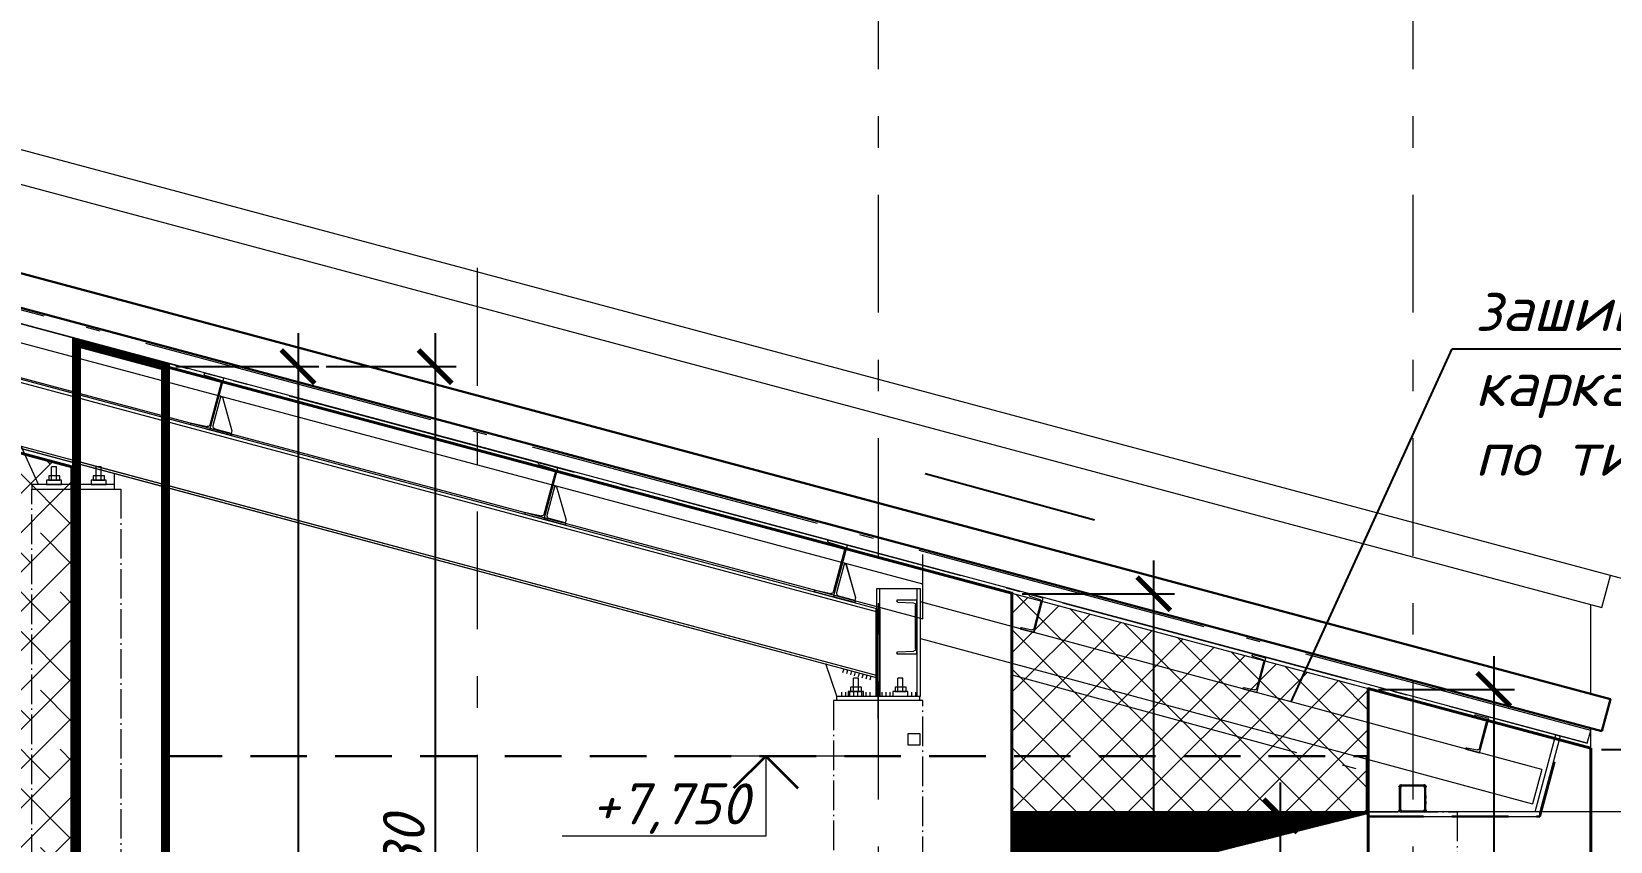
# Model space of a CAD drawing. Header units: millimetres. Extents: x -238377 to 196118, y -123284 to 30177.
# Drawn here: x 86124 to 93213, y -103767 to -100128 of the extents above; entities that cross this region are included whole.
import ezdxf

# ---------------------------------------------------------------- set-up
doc = ezdxf.new("R2010")
doc.units = ezdxf.units.MM
doc.header["$MEASUREMENT"] = 0
for name, pattern in [('Double Dashed', [1797.222233, 1325, -211.666656, 63.333344, -197.222233]), ('штриховаяX2', [38.1, 25.4, -12.7]), ('Штрихштриховая', [10936.110735, 5291.666508, -2116.666555, 1411.111116, -2116.666555])]:
    doc.linetypes.add(name, pattern=pattern)
doc.layers.get('0').update_dxf_attribs({"lineweight": 5})
doc.layers.add('#Каркас', color=7, linetype='Continuous', lineweight=5, true_color=0x757575)
for name, color, linetype, lineweight in [('#размеры', 7, 'Continuous', 5), ('оси_Ном._пера__96', 7, 'Continuous', 5), ('отделка', 253, 'Continuous', 5), ('подп стены Инжзащита_Ном._пера__99', 7, 'Continuous', 40), ('стены наруж_Ном._пера__96', 7, 'Continuous', 13), ('стены наруж_Ном._пера__99', 7, 'Continuous', 40), ('текст_Ном._пера__1', 7, 'Continuous', 0), ('текст_Ном._пера__96', 7, 'Continuous', 5), ('чертеж_Ном._пера__96', 7, 'Continuous', 13), ('чертеж_Ном._пера__98', 7, 'Continuous', 35), ('Штриховка', 7, 'Continuous', 9)]:
    doc.layers.add(name, color=color, linetype=linetype, lineweight=lineweight)
doc.layers.add('крыша', color=7, linetype='Continuous')
doc.styles.add('STEP PR', font='isocpeui.ttf')
doc.dimstyles.new('SPDS', dxfattribs={"dimscale": 10, "dimtxt": 2.5, "dimasz": 2, "dimexe": 1.25, "dimexo": 0.625, "dimtad": 1, "dimdec": 0, "dimrnd": 0.001, "dimtxsty": 'STEP PR', "dimblk": 'ARCHTICK', "dimcen": 2.5, "dimdle": 2, "dimclrd": 256, "dimclre": 256, "dimclrt": 7, "dimadec": 0, "dimazin": 2, "dimtfac": 0.75, "dimtdec": 0, "dimtmove": 1, "dimatfit": 3, "dimfxl": 1, "dimtolj": 1, "dimarcsym": 1})

# ---------------------------------------------------------------- blocks, each defined once
blk = doc.blocks.new('Отметка высоты (ГОСТ)[26]_3', base_point=(115340.8, -142))
at = {"layer": 'чертеж_Ном._пера__96', "linetype": 'Continuous', "lineweight": 5}
for p, q in [((115340.8, -142), (115340.8, 308)), ((115340.8, 308), (116482.7, 308)), ((114709.4, -142), (115540.8, -142))]:
    blk.add_line(p, q, dxfattribs=at)
at = {"layer": 'чертеж_Ном._пера__98', "linetype": 'Continuous'}
for q in [(115160.8, 38), (115520.8, 38)]:
    blk.add_line((115340.8, -142), q, dxfattribs=at)
blk = doc.blocks.new('*U806')
for points in [[(0, -0.5), (0, 0.5)], [(1, -0.5), (1, 0.5)], [(2, -0.5), (2, 0.5)], [(3, -0.5), (3, 0.5)], [(4, -0.5), (4, 0.5)], [(5, -0.5), (5, 0.5)], [(6, -0.5), (6, 0.5)], [(7, -0.5), (7, 0.5)]]:
    blk.add_lwpolyline(points)
blk = doc.blocks.new('*U808')
for points in [[(0, -0.5), (0, 0.5)], [(1, -0.5), (1, 0.5)], [(2, -0.5), (2, 0.5)], [(3, -0.5), (3, 0.5)], [(4, -0.5), (4, 0.5)], [(5, -0.5), (5, 0.5)], [(6, -0.5), (6, 0.5)], [(7, -0.5), (7, 0.5)]]:
    blk.add_lwpolyline(points)
blk = doc.blocks.new('*U805')
for points in [[(0, -0.5), (0, 0.5)], [(1, -0.5), (1, 0.5)], [(2, -0.5), (2, 0.5)]]:
    blk.add_lwpolyline(points)
blk = doc.blocks.new('*U807')
for points in [[(0, -0.5), (0, 0.5)], [(1, -0.5), (1, 0.5)]]:
    blk.add_lwpolyline(points)
blk = doc.blocks.new('*U815')
for p, q in [((0, 0), (0, 240)), ((0, 240), (90, 240)), ((5.6, 22), (5.6, 218)), ((86.2, 231.8), (15.6, 228.5)), ((90, 240), (90, 235.8)), ((90, 0), (0, 0)), ((86.2, 8.2), (15.6, 11.5)), ((90, 4.2), (90, 0))]:
    blk.add_line(p, q)
for centre, radius, start, end in [((16.1, 218), 10.5, 92.70236, 180), ((86, 235.8), 4, 272.70236, 360), ((16.1, 22), 10.5, 180, 267.29764), ((86, 4.2), 4, 0, 87.29764)]:
    blk.add_arc(centre, radius, start, end)
blk = doc.blocks.new('*U814')
at = {"color": 0, "linetype": 'ByBlock', "lineweight": -2}
for p, q in [((-9, 22), (-9, 155.7)), ((0, 160), (-4.7, 160)), ((0, 0), (0, 160)), ((-100, 0), (-100, 4.7)), ((-100, 0), (0, 0)), ((-95.7, 9), (-22, 9))]:
    blk.add_line(p, q, dxfattribs=at)
for centre, radius, start, end in [((-4.7, 155.7), 4.3, 89.04503, 179.97781), ((-95.7, 4.7), 4.3, 90, 180), ((-22, 22), 13, 270, 0)]:
    blk.add_arc(centre, radius, start, end, dxfattribs=at)
blk = doc.blocks.new('*U816')
for p, q in [((0, 0), (0, 160)), ((0, 160), (64, 160)), ((5, 17.9), (5, 142.1)), ((60.7, 152.8), (13.1, 150.6)), ((64, 160), (64, 156.3)), ((64, 0), (0, 0)), ((60.7, 7.2), (13.1, 9.4)), ((64, 3.7), (64, 0))]:
    blk.add_line(p, q)
for centre, radius, start, end in [((13.5, 142.1), 8.5, 92.70236, 180), ((60.5, 156.3), 3.5, 272.70236, 0), ((13.5, 17.9), 8.5, 180, 267.29764), ((60.5, 3.7), 3.5, 360, 87.29764)]:
    blk.add_arc(centre, radius, start, end)
blk = doc.blocks.new('_ArchTick')
at = {"color": 0, "linetype": 'ByBlock', "const_width": 0.15}
blk.add_lwpolyline([(-0.5, -0.5), (0.5, 0.5)], dxfattribs=at)
blk = doc.blocks.new('*D826')
at = {"layer": '#размеры', "lineweight": -2, "transparency": 16777216}
for p, q in [((91731, -106351.2), (91731, -103501.6)), ((91723.1, -103651.6), (91637.3, -103651.6)), ((91723.1, -106201.2), (91637.3, -106201.2))]:
    blk.add_line(p, q, dxfattribs=at)
at = {"layer": 'Defpoints', "color": 0, "transparency": 16777216}
for p in [(91731, -103651.6), (91769.9, -103651.6), (91769.9, -106201.2)]:
    blk.add_point(p, dxfattribs=at)
at = {"layer": '#размеры', "lineweight": -2, "transparency": 16777216, "xscale": 150, "yscale": 150, "zscale": 150}
for p, rotation in [((91731, -103651.6), 90), ((91731, -106201.2), 270)]:
    blk.add_blockref('_ArchTick', p, dxfattribs=dict(at, rotation=rotation))
at = {"layer": '#размеры', "color": 7, "transparency": 16777216, "insert": (91590.4, -104926.4), "char_height": 187.5, "attachment_point": 5, "rotation": 90, "style": 'STEP PR'}
blk.add_mtext('\\A1;2550', dxfattribs=at)
blk = doc.blocks.new('*D829')
at = {"layer": '#размеры', "lineweight": -2, "transparency": 16777216}
for p, q in [((93804.1, -106363.5), (93804.1, -103203.4)), ((93171.9, -103353.4), (93897.8, -103353.4)), ((93301.2, -106213.5), (93897.8, -106213.5))]:
    blk.add_line(p, q, dxfattribs=at)
at = {"layer": 'Defpoints', "color": 0, "transparency": 16777216}
for p in [(93125, -103353.4), (93804.1, -103353.4), (93254.3, -106213.5)]:
    blk.add_point(p, dxfattribs=at)
at = {"layer": '#размеры', "lineweight": -2, "transparency": 16777216, "xscale": 150, "yscale": 150, "zscale": 150}
for p, rotation in [((93804.1, -103353.4), 90), ((93804.1, -106213.5), 270)]:
    blk.add_blockref('_ArchTick', p, dxfattribs=dict(at, rotation=rotation))
at = {"layer": '#размеры', "color": 7, "transparency": 16777216, "insert": (93663.4, -104783.4), "char_height": 187.5, "attachment_point": 5, "rotation": 90, "style": 'STEP PR'}
blk.add_mtext('\\A1;2860', dxfattribs=at)
blk = doc.blocks.new('*D942')
at = {"layer": '#размеры', "lineweight": -2, "transparency": 16777216}
for p, q in [((91161.8, -106363.5), (91161.8, -102503.6)), ((90571.9, -102653.6), (91255.5, -102653.6)), ((90704.6, -106213.5), (91255.5, -106213.5))]:
    blk.add_line(p, q, dxfattribs=at)
at = {"layer": 'Defpoints', "color": 0, "transparency": 16777216}
for p in [(90525, -102653.6), (91161.8, -102653.6), (90657.8, -106213.5)]:
    blk.add_point(p, dxfattribs=at)
at = {"layer": '#размеры', "lineweight": -2, "transparency": 16777216, "xscale": 150, "yscale": 150, "zscale": 150}
for p, rotation in [((91161.8, -102653.6), 90), ((91161.8, -106213.5), 270)]:
    blk.add_blockref('_ArchTick', p, dxfattribs=dict(at, rotation=rotation))
at = {"layer": '#размеры', "color": 7, "transparency": 16777216, "insert": (91021.2, -104433.6), "char_height": 187.5, "attachment_point": 5, "rotation": 90, "style": 'STEP PR'}
blk.add_mtext('\\A1;3560', dxfattribs=at)
blk = doc.blocks.new('*D943')
at = {"layer": '#размеры', "lineweight": -2, "transparency": 16777216}
for p, q in [((87320.2, -101483.3), (87320.2, -107253.5)), ((86771.9, -101633.3), (87413.9, -101633.3)), ((86767, -107103.5), (87413.9, -107103.5))]:
    blk.add_line(p, q, dxfattribs=at)
at = {"layer": 'Defpoints', "color": 0, "transparency": 16777216}
for p in [(86725, -101633.3), (86720.2, -107103.5), (87320.2, -107103.5)]:
    blk.add_point(p, dxfattribs=at)
at = {"layer": '#размеры', "lineweight": -2, "transparency": 16777216, "xscale": 150, "yscale": 150, "zscale": 150}
for p, rotation in [((87320.2, -101633.3), 90), ((87320.2, -107103.5), 270)]:
    blk.add_blockref('_ArchTick', p, dxfattribs=dict(at, rotation=rotation))
at = {"layer": '#размеры', "color": 7, "transparency": 16777216, "insert": (87178.3, -104368.4), "char_height": 187.5, "attachment_point": 5, "rotation": 90, "style": 'STEP PR'}
blk.add_mtext('\\A1;5470', dxfattribs=at)
blk = doc.blocks.new('*D944')
at = {"layer": '#размеры', "lineweight": -2, "transparency": 16777216}
for p, q in [((92688.5, -102933.4), (92688.5, -106363.5)), ((92171.9, -103083.4), (92782.2, -103083.4)), ((92316.2, -106213.5), (92782.2, -106213.5))]:
    blk.add_line(p, q, dxfattribs=at)
at = {"layer": 'Defpoints', "color": 0, "transparency": 16777216}
for p in [(92125, -103083.4), (92269.3, -106213.5), (92688.5, -106213.5)]:
    blk.add_point(p, dxfattribs=at)
at = {"layer": '#размеры', "lineweight": -2, "transparency": 16777216, "xscale": 150, "yscale": 150, "zscale": 150}
for p, rotation in [((92688.5, -103083.4), 90), ((92688.5, -106213.5), 270)]:
    blk.add_blockref('_ArchTick', p, dxfattribs=dict(at, rotation=rotation))
at = {"layer": '#размеры', "color": 7, "transparency": 16777216, "insert": (92547.8, -104648.4), "char_height": 187.5, "attachment_point": 5, "rotation": 90, "style": 'STEP PR'}
blk.add_mtext('\\A1;3130', dxfattribs=at)
blk = doc.blocks.new('*D945')
at = {"layer": '#размеры', "lineweight": -2, "transparency": 16777216}
for p, q in [((87935.7, -101483.3), (87935.7, -106363.5)), ((87447, -101633.3), (88029.5, -101633.3)), ((87447, -106213.5), (88029.5, -106213.5))]:
    blk.add_line(p, q, dxfattribs=at)
at = {"layer": 'Defpoints', "color": 0, "transparency": 16777216}
for p in [(87400.2, -101633.3), (87400.2, -106213.5), (87935.7, -106213.5)]:
    blk.add_point(p, dxfattribs=at)
at = {"layer": '#размеры', "lineweight": -2, "transparency": 16777216, "xscale": 150, "yscale": 150, "zscale": 150}
for p, rotation in [((87935.7, -101633.3), 90), ((87935.7, -106213.5), 270)]:
    blk.add_blockref('_ArchTick', p, dxfattribs=dict(at, rotation=rotation))
at = {"layer": '#размеры', "color": 7, "transparency": 16777216, "insert": (87795.1, -103923.4), "char_height": 187.5, "attachment_point": 5, "rotation": 90, "style": 'STEP PR'}
blk.add_mtext('\\A1;4580', dxfattribs=at)

msp = doc.modelspace()

# ---------------------------------------------------------------- hatches: boundary and pattern name
at = {"layer": 'текст_Ном._пера__96', "true_color": 0xeb8e14}
h = msp.add_hatch(dxfattribs=at)
h.set_pattern_fill('ANSI38', color=30, scale=1000)
h.set_pattern_definition([(45, (-393299.5, -152717.5), (-88.388348, 88.388348), []), (135, (-393299.5, -152717.5), (-265.165043, 88.388348), [312.5, -187.5])])
h.paths.add_polyline_path([(86305, -102473.5), (86305, -102082.8), (84145, -101504), (84145, -102203.5), (83745.1, -102203.5), (83745.1, -107093.5), (86305, -107093.5)])
h.paths.add_polyline_path([(86305, -107323.5), (83745, -107323.5), (83745, -111273.8), (86305, -111273.8)])
at = {"layer": 'Штриховка'}
h = msp.add_hatch(dxfattribs=at)
h.set_pattern_fill('ANSI37', color=256, scale=1000)
h.set_pattern_definition([(45, (-403690.1, -152717.5), (-88.388348, 88.388348), []), (135, (-403690.1, -152717.5), (-88.388348, -88.388348), [])])
h.paths.add_polyline_path([(92125, -103079.4), (90525, -102650.6), (90525, -103633.9), (92125, -103633.5)])
at = {"layer": 'Штриховка', "true_color": 0xe3e3e8}
h = msp.add_hatch(dxfattribs=at)
h.set_pattern_fill('ANSI31', color=254, scale=10)
h.set_pattern_definition([(45, (39197.1144, -104019.2397), (-0.883883476, 0.883883476), [])])
h.paths.add_polyline_path([(92125, -103641.2), (90805.5, -103933.9), (90526, -106163.1), (90802, -103975.2)], flags=17)
h.paths.add_polyline_path([(90525, -106163.1), (90526, -106163.1), (90805.5, -103933.9), (92125, -103641.2), (92125, -103633.9), (90525, -103633.9)])

# ---------------------------------------------------------------- linework, layer by layer
at = {"layer": '#Каркас'}
for p, q in [((83924.7, -101113.2), (89933.7, -102723.7)), ((83924.7, -101113.2), (89933.7, -102723.7)), ((83924.7, -101113.2), (89933.7, -102723.7)), ((83924.7, -101113.2), (89933.7, -102723.7)), ((83924.7, -101113.2), (89933.7, -102723.7)), ((83924.7, -101127.4), (89915.7, -102732.9)), ((83924.7, -101127.4), (89915.7, -102732.9)), ((83924.7, -101127.4), (89915.7, -102732.9)), ((83924.7, -101127.4), (89915.7, -102732.9)), ((83924.7, -101127.4), (89915.7, -102732.9)), ((83924.7, -101413.9), (89915.7, -103019.4)), ((83924.7, -101413.9), (89915.7, -103019.4)), ((83924.7, -101413.9), (89915.7, -103019.4)), ((83924.7, -101413.9), (89915.7, -103019.4)), ((83924.7, -101413.9), (89915.7, -103019.4)), ((83924.7, -101424.2), (89915.7, -103029.8)), ((83924.7, -101424.2), (89915.7, -103029.8)), ((83924.7, -101424.2), (89915.7, -103029.8)), ((83924.7, -101424.2), (89915.7, -103029.8)), ((83924.7, -101424.2), (89915.7, -103029.8)), ((86154.7, -102163.5), (86076.6, -101990.5)), ((86324.7, -102056.9), (89915.7, -103019.3)), ((86324.7, -102056.9), (89915.7, -103019.3)), ((86324.7, -102056.9), (89915.7, -103019.3)), ((86324.7, -102056.9), (89915.7, -103019.3)), ((86324.7, -102056.9), (89915.7, -103019.3)), ((86324.7, -102067.3), (89915.7, -103029.6)), ((86324.7, -102067.3), (89915.7, -103029.6)), ((86324.7, -102067.3), (89915.7, -103029.6)), ((86324.7, -102067.3), (89915.7, -103029.6)), ((86324.7, -102067.3), (89915.7, -103029.6)), ((86213.6, -102143.5), (86213.6, -102083.5)), ((86213.6, -102143.5), (86213.6, -102083.5)), ((86213.6, -102143.5), (86213.6, -102083.5)), ((86213.6, -102143.5), (86213.6, -102083.5)), ((86213.6, -102143.5), (86213.6, -102083.5)), ((86235.8, -102083.5), (86213.6, -102083.5)), ((86235.8, -102143.5), (86235.8, -102083.5)), ((86235.8, -102143.5), (86235.8, -102083.5)), ((86235.8, -102143.5), (86235.8, -102083.5)), ((86235.8, -102143.5), (86235.8, -102083.5)), ((86235.8, -102143.5), (86235.8, -102083.5)), ((86413.6, -102143.5), (86413.6, -102083.5)), ((86435.8, -102083.5), (86413.6, -102083.5)), ((86413.6, -102143.5), (86413.6, -102083.5)), ((86435.8, -102083.5), (86413.6, -102083.5)), ((86413.6, -102143.5), (86413.6, -102083.5)), ((86435.8, -102083.5), (86413.6, -102083.5)), ((86413.6, -102143.5), (86413.6, -102083.5)), ((86435.8, -102083.5), (86413.6, -102083.5)), ((86413.6, -102143.5), (86413.6, -102083.5)), ((86435.8, -102083.5), (86413.6, -102083.5)), ((86435.8, -102143.5), (86435.8, -102083.5)), ((86435.8, -102143.5), (86435.8, -102083.5)), ((86435.8, -102143.5), (86435.8, -102083.5)), ((86435.8, -102143.5), (86435.8, -102083.5)), ((86435.8, -102143.5), (86435.8, -102083.5)), ((90114.7, -102631.3), (89916.7, -102631.3)), ((90114.7, -102631.3), (89916.7, -102631.3)), ((90114.7, -102631.3), (89916.7, -102631.3)), ((90114.7, -102631.3), (89916.7, -102631.3)), ((90114.7, -102631.3), (89916.7, -102631.3)), ((92904.7, -103443.7), (90114.7, -102689.6)), ((92904.7, -103443.7), (90114.7, -102689.6)), ((92904.7, -103443.7), (90114.7, -102689.6)), ((92904.7, -103443.7), (90114.7, -102689.6)), ((92904.7, -103443.7), (90114.7, -102689.6)), ((89915.7, -103113.5), (89915.7, -102718.6)), ((89915.7, -103113.5), (89915.7, -102718.6)), ((89915.7, -103113.5), (89915.7, -102718.6)), ((89915.7, -103113.5), (89915.7, -102718.6)), ((89915.7, -103113.5), (89915.7, -102718.6)), ((89924.7, -103113.5), (89924.7, -102721)), ((89924.7, -103113.5), (89924.7, -102721)), ((89924.7, -103113.5), (89924.7, -102721)), ((89924.7, -103113.5), (89924.7, -102721)), ((89924.7, -103113.5), (89924.7, -102721)), ((89933.7, -103113.5), (89933.7, -102723.7)), ((89933.7, -103113.5), (89933.7, -102723.7)), ((89933.7, -103113.5), (89933.7, -102723.7)), ((89933.7, -103113.5), (89933.7, -102723.7)), ((89933.7, -103113.5), (89933.7, -102723.7)), ((90114.7, -102855.2), (92862.9, -103598.2)), ((90114.7, -102855.2), (92862.9, -103598.2)), ((90114.7, -102855.2), (92862.9, -103598.2)), ((90114.7, -102855.2), (92862.9, -103598.2)), ((90114.7, -102855.2), (92862.9, -103598.2)), ((89813.6, -103093.5), (89813.6, -103033.5)), ((89835.8, -103033.5), (89813.6, -103033.5)), ((89813.6, -103093.5), (89813.6, -103033.5)), ((89835.8, -103033.5), (89813.6, -103033.5)), ((89813.6, -103093.5), (89813.6, -103033.5)), ((89835.8, -103033.5), (89813.6, -103033.5)), ((89813.6, -103093.5), (89813.6, -103033.5)), ((89835.8, -103033.5), (89813.6, -103033.5)), ((89813.6, -103093.5), (89813.6, -103033.5)), ((89835.8, -103033.5), (89813.6, -103033.5)), ((89835.8, -103093.5), (89835.8, -103033.5)), ((89835.8, -103093.5), (89835.8, -103033.5)), ((89835.8, -103093.5), (89835.8, -103033.5)), ((89835.8, -103093.5), (89835.8, -103033.5)), ((89835.8, -103093.5), (89835.8, -103033.5)), ((90013.6, -103093.5), (90013.6, -103033.5)), ((90035.8, -103033.5), (90013.6, -103033.5)), ((90013.6, -103093.5), (90013.6, -103033.5)), ((90035.8, -103033.5), (90013.6, -103033.5)), ((90013.6, -103093.5), (90013.6, -103033.5)), ((90035.8, -103033.5), (90013.6, -103033.5)), ((90013.6, -103093.5), (90013.6, -103033.5)), ((90035.8, -103033.5), (90013.6, -103033.5)), ((90013.6, -103093.5), (90013.6, -103033.5)), ((90035.8, -103033.5), (90013.6, -103033.5)), ((90013.6, -103093.5), (90013.6, -103033.5)), ((90035.8, -103033.5), (90013.6, -103033.5)), ((90013.6, -103093.5), (90013.6, -103033.5)), ((90035.8, -103033.5), (90013.6, -103033.5)), ((90013.6, -103093.5), (90013.6, -103033.5)), ((90035.8, -103033.5), (90013.6, -103033.5)), ((90013.6, -103093.5), (90013.6, -103033.5)), ((90035.8, -103033.5), (90013.6, -103033.5)), ((90013.6, -103093.5), (90013.6, -103033.5)), ((90035.8, -103033.5), (90013.6, -103033.5)), ((90035.8, -103093.5), (90035.8, -103033.5)), ((90035.8, -103093.5), (90035.8, -103033.5)), ((90035.8, -103093.5), (90035.8, -103033.5)), ((90035.8, -103093.5), (90035.8, -103033.5)), ((90035.8, -103093.5), (90035.8, -103033.5)), ((90035.8, -103093.5), (90035.8, -103033.5)), ((90035.8, -103093.5), (90035.8, -103033.5)), ((90035.8, -103093.5), (90035.8, -103033.5)), ((90035.8, -103093.5), (90035.8, -103033.5)), ((90035.8, -103093.5), (90035.8, -103033.5)), ((92383, -103517.9), (92380.6, -103515.5)), ((92383, -103517.9), (92380.6, -103515.5)), ((92383, -103517.9), (92380.6, -103515.5)), ((92383, -103517.9), (92380.6, -103515.5)), ((92383, -103517.9), (92380.6, -103515.5)), ((92384.4, -103560.1), (92384.4, -103573.5)), ((92384.4, -103560.1), (92384.4, -103573.5)), ((92384.4, -103560.1), (92384.4, -103573.5)), ((92384.4, -103560.1), (92384.4, -103573.5)), ((92384.4, -103560.1), (92384.4, -103573.5)), ((92384.4, -103585.5), (92384.4, -103598.8)), ((92384.4, -103585.5), (92384.4, -103598.8)), ((92384.4, -103585.5), (92384.4, -103598.8)), ((92384.4, -103585.5), (92384.4, -103598.8)), ((92384.4, -103585.5), (92384.4, -103598.8))]:
    msp.add_line(p, q, dxfattribs=at)
at = {"layer": '#Каркас', "linetype": 'Double Dashed'}
for points in [[(83808, -100833.3), (93108.7, -103325.7), (93124.2, -103267.8), (83808, -100771.2)], [(83808, -100833.3), (93108.7, -103325.7), (93124.2, -103267.8), (83808, -100771.2)], [(83808, -100833.3), (93108.7, -103325.7), (93124.2, -103267.8), (83808, -100771.2)], [(83808, -100833.3), (93108.7, -103325.7), (93124.2, -103267.8), (83808, -100771.2)], [(83808, -100833.3), (93108.7, -103325.7), (93124.2, -103267.8), (83808, -100771.2)], [(86973.7, -101769.1), (86980.6, -101771), (87023.5, -101921), (87019.7, -101933.3)], [(86973.7, -101769.1), (86980.6, -101771), (87023.5, -101921), (87019.7, -101933.3)], [(86973.7, -101769.1), (86980.6, -101771), (87023.5, -101921), (87019.7, -101933.3)], [(86973.7, -101769.1), (86980.6, -101771), (87023.5, -101921), (87019.7, -101933.3)], [(86973.7, -101769.1), (86980.6, -101771), (87023.5, -101921), (87019.7, -101933.3)], [(86495.3, -102168.2), (86495.3, -102113)], [(88473.7, -102171.1), (88480.6, -102172.9), (88523.5, -102322.9), (88519.7, -102335.3)], [(88473.7, -102171.1), (88480.6, -102172.9), (88523.5, -102322.9), (88519.7, -102335.3)], [(88473.7, -102171.1), (88480.6, -102172.9), (88523.5, -102322.9), (88519.7, -102335.3)], [(88473.7, -102171.1), (88480.6, -102172.9), (88523.5, -102322.9), (88519.7, -102335.3)], [(88473.7, -102171.1), (88480.6, -102172.9), (88523.5, -102322.9), (88519.7, -102335.3)], [(89773.4, -102519.1), (89780.3, -102520.9), (89823.2, -102670.9), (89819.4, -102683.3)], [(89773.4, -102519.1), (89780.3, -102520.9), (89823.2, -102670.9), (89819.4, -102683.3)], [(89773.4, -102519.1), (89780.3, -102520.9), (89823.2, -102670.9), (89819.4, -102683.3)], [(89773.4, -102519.1), (89780.3, -102520.9), (89823.2, -102670.9), (89819.4, -102683.3)], [(89773.4, -102519.1), (89780.3, -102520.9), (89823.2, -102670.9), (89819.4, -102683.3)], [(89773.6, -102519.6), (89780.5, -102521.4), (89823.4, -102671.4), (89819.5, -102683.8)], [(89773.6, -102519.6), (89780.5, -102521.4), (89823.4, -102671.4), (89819.5, -102683.8)], [(89773.6, -102519.6), (89780.5, -102521.4), (89823.4, -102671.4), (89819.5, -102683.8)], [(89773.6, -102519.6), (89780.5, -102521.4), (89823.4, -102671.4), (89819.5, -102683.8)], [(89773.6, -102519.6), (89780.5, -102521.4), (89823.4, -102671.4), (89819.5, -102683.8)], [(89925, -103217.1), (89925, -102906.5)], [(89739.6, -103113.5), (89689.5, -102969)], [(89739.6, -103113.5), (89689.5, -102969)], [(89739.6, -103113.5), (89689.5, -102969)], [(89739.6, -103113.5), (89689.5, -102969)], [(89739.6, -103113.5), (89689.5, -102969)], [(90525, -103018.3), (92125, -103453.8)], [(92904.7, -103443.7), (92862.9, -103598.2)], [(92904.7, -103443.7), (92862.9, -103598.2)], [(92904.7, -103443.7), (92862.9, -103598.2)], [(92904.7, -103443.7), (92862.9, -103598.2)], [(92904.7, -103443.7), (92862.9, -103598.2)], [(92524.7, -103633.5), (92124.7, -103633.5)], [(92524.7, -103633.5), (92124.7, -103633.5)], [(92524.7, -103633.5), (92124.7, -103633.5)], [(92524.7, -103633.5), (92124.7, -103633.5)], [(92524.7, -103633.5), (92124.7, -103633.5)]]:
    msp.add_lwpolyline(points, dxfattribs=at)
for points in [[(86190.7, -102163.5), (86258.7, -102163.5), (86258.7, -102143.5), (86190.7, -102143.5)], [(86190.7, -102163.5), (86258.7, -102163.5), (86258.7, -102143.5), (86190.7, -102143.5)], [(86190.7, -102163.5), (86258.7, -102163.5), (86258.7, -102143.5), (86190.7, -102143.5)], [(86190.7, -102163.5), (86258.7, -102163.5), (86258.7, -102143.5), (86190.7, -102143.5)], [(86190.7, -102163.5), (86258.7, -102163.5), (86258.7, -102143.5), (86190.7, -102143.5)], [(86200.7, -102143.5), (86250.7, -102143.5), (86250.7, -102123.5), (86200.7, -102123.5)], [(86200.7, -102143.5), (86250.7, -102143.5), (86250.7, -102123.5), (86200.7, -102123.5)], [(86200.7, -102143.5), (86250.7, -102143.5), (86250.7, -102123.5), (86200.7, -102123.5)], [(86200.7, -102143.5), (86250.7, -102143.5), (86250.7, -102123.5), (86200.7, -102123.5)], [(86200.7, -102143.5), (86250.7, -102143.5), (86250.7, -102123.5), (86200.7, -102123.5)], [(86390.7, -102163.5), (86458.7, -102163.5), (86458.7, -102143.5), (86390.7, -102143.5)], [(86390.7, -102163.5), (86458.7, -102163.5), (86458.7, -102143.5), (86390.7, -102143.5)], [(86390.7, -102163.5), (86458.7, -102163.5), (86458.7, -102143.5), (86390.7, -102143.5)], [(86390.7, -102163.5), (86458.7, -102163.5), (86458.7, -102143.5), (86390.7, -102143.5)], [(86390.7, -102163.5), (86458.7, -102163.5), (86458.7, -102143.5), (86390.7, -102143.5)], [(86400.7, -102143.5), (86450.7, -102143.5), (86450.7, -102123.5), (86400.7, -102123.5)], [(86400.7, -102143.5), (86450.7, -102143.5), (86450.7, -102123.5), (86400.7, -102123.5)], [(86400.7, -102143.5), (86450.7, -102143.5), (86450.7, -102123.5), (86400.7, -102123.5)], [(86400.7, -102143.5), (86450.7, -102143.5), (86450.7, -102123.5), (86400.7, -102123.5)], [(86400.7, -102143.5), (86450.7, -102143.5), (86450.7, -102123.5), (86400.7, -102123.5)], [(86125, -102183.5), (86495.3, -102183.5), (86495.3, -102163.5), (86125, -102163.5)], [(86125, -102183.5), (86495.3, -102183.5), (86495.3, -102163.5), (86125, -102163.5)], [(86125, -102183.5), (86495.3, -102183.5), (86495.3, -102163.5), (86125, -102163.5)], [(86125, -102183.5), (86495.3, -102183.5), (86495.3, -102163.5), (86125, -102163.5)], [(86125, -102183.5), (86495.3, -102183.5), (86495.3, -102163.5), (86125, -102163.5)], [(86125, -102183.5), (86495.3, -102183.5), (86495.3, -102163.5), (86125, -102163.5)], [(86125, -102183.5), (86495.3, -102183.5), (86495.3, -102163.5), (86125, -102163.5)], [(86125, -102183.5), (86495.3, -102183.5), (86495.3, -102163.5), (86125, -102163.5)], [(86125, -102183.5), (86495.3, -102183.5), (86495.3, -102163.5), (86125, -102163.5)], [(86125, -102183.5), (86495.3, -102183.5), (86495.3, -102163.5), (86125, -102163.5)], [(86125, -102183.5), (86495.3, -102183.5), (86495.3, -102163.5), (86125, -102163.5)], [(86125, -102183.5), (86495.3, -102183.5), (86495.3, -102163.5), (86125, -102163.5)], [(86125, -102183.5), (86495.3, -102183.5), (86495.3, -102163.5), (86125, -102163.5)], [(86125, -102183.5), (86495.3, -102183.5), (86495.3, -102163.5), (86125, -102163.5)], [(86125, -102183.5), (86495.3, -102183.5), (86495.3, -102163.5), (86125, -102163.5)], [(86125, -102183.5), (86495.3, -102183.5), (86495.3, -102163.5), (86125, -102163.5)], [(86125, -102183.5), (86495.3, -102183.5), (86495.3, -102163.5), (86125, -102163.5)], [(86125, -102183.5), (86495.3, -102183.5), (86495.3, -102163.5), (86125, -102163.5)], [(86125, -102183.5), (86495.3, -102183.5), (86495.3, -102163.5), (86125, -102163.5)], [(86125, -102183.5), (86495.3, -102183.5), (86495.3, -102163.5), (86125, -102163.5)], [(86125, -102183.5), (86495.3, -102183.5), (86495.3, -102163.5), (86125, -102163.5)], [(86125, -102183.5), (86495.3, -102183.5), (86495.3, -102163.5), (86125, -102163.5)], [(86125, -102183.5), (86495.3, -102183.5), (86495.3, -102163.5), (86125, -102163.5)], [(86125, -102183.5), (86495.3, -102183.5), (86495.3, -102163.5), (86125, -102163.5)], [(86125, -102183.5), (86495.3, -102183.5), (86495.3, -102163.5), (86125, -102163.5)], [(86125, -102183.5), (86495.3, -102183.5), (86495.3, -102163.5), (86125, -102163.5)], [(86125, -102183.5), (86495.3, -102183.5), (86495.3, -102163.5), (86125, -102163.5)], [(86125, -102183.5), (86495.3, -102183.5), (86495.3, -102163.5), (86125, -102163.5)], [(86125, -102183.5), (86495.3, -102183.5), (86495.3, -102163.5), (86125, -102163.5)], [(86125, -102183.5), (86495.3, -102183.5), (86495.3, -102163.5), (86125, -102163.5)], [(89924.7, -103113.5), (89932.7, -103113.5), (89932.7, -102631.3), (89916.7, -102631.3), (89916.7, -103113.5)], [(89924.7, -103113.5), (89932.7, -103113.5), (89932.7, -102631.3), (89916.7, -102631.3), (89916.7, -103113.5)], [(89924.7, -103113.5), (89932.7, -103113.5), (89932.7, -102631.3), (89916.7, -102631.3), (89916.7, -103113.5)], [(89924.7, -103113.5), (89932.7, -103113.5), (89932.7, -102631.3), (89916.7, -102631.3), (89916.7, -103113.5)], [(89924.7, -103113.5), (89932.7, -103113.5), (89932.7, -102631.3), (89916.7, -102631.3), (89916.7, -103113.5)], [(90106.7, -103113.5), (90114.7, -103113.5), (90114.7, -102631.3), (90098.7, -102631.3), (90098.7, -103113.5)], [(90106.7, -103113.5), (90114.7, -103113.5), (90114.7, -102631.3), (90098.7, -102631.3), (90098.7, -103113.5)], [(90106.7, -103113.5), (90114.7, -103113.5), (90114.7, -102631.3), (90098.7, -102631.3), (90098.7, -103113.5)], [(90106.7, -103113.5), (90114.7, -103113.5), (90114.7, -102631.3), (90098.7, -102631.3), (90098.7, -103113.5)], [(90106.7, -103113.5), (90114.7, -103113.5), (90114.7, -102631.3), (90098.7, -102631.3), (90098.7, -103113.5)], [(90109.8, -103133.5), (89739.6, -103133.5), (89739.6, -103113.5), (90109.8, -103113.5)], [(90109.8, -103133.5), (89739.6, -103133.5), (89739.6, -103113.5), (90109.8, -103113.5)], [(90109.8, -103133.5), (89739.6, -103133.5), (89739.6, -103113.5), (90109.8, -103113.5)], [(90109.8, -103133.5), (89739.6, -103133.5), (89739.6, -103113.5), (90109.8, -103113.5)], [(90109.8, -103133.5), (89739.6, -103133.5), (89739.6, -103113.5), (90109.8, -103113.5)], [(89790.7, -103113.5), (89858.7, -103113.5), (89858.7, -103093.5), (89790.7, -103093.5)], [(89790.7, -103113.5), (89858.7, -103113.5), (89858.7, -103093.5), (89790.7, -103093.5)], [(89790.7, -103113.5), (89858.7, -103113.5), (89858.7, -103093.5), (89790.7, -103093.5)], [(89790.7, -103113.5), (89858.7, -103113.5), (89858.7, -103093.5), (89790.7, -103093.5)], [(89790.7, -103113.5), (89858.7, -103113.5), (89858.7, -103093.5), (89790.7, -103093.5)], [(89800.7, -103093.5), (89850.7, -103093.5), (89850.7, -103073.5), (89800.7, -103073.5)], [(89800.7, -103093.5), (89850.7, -103093.5), (89850.7, -103073.5), (89800.7, -103073.5)], [(89800.7, -103093.5), (89850.7, -103093.5), (89850.7, -103073.5), (89800.7, -103073.5)], [(89800.7, -103093.5), (89850.7, -103093.5), (89850.7, -103073.5), (89800.7, -103073.5)], [(89800.7, -103093.5), (89850.7, -103093.5), (89850.7, -103073.5), (89800.7, -103073.5)], [(89990.7, -103113.5), (90058.7, -103113.5), (90058.7, -103093.5), (89990.7, -103093.5)], [(89990.7, -103113.5), (90058.7, -103113.5), (90058.7, -103093.5), (89990.7, -103093.5)], [(89990.7, -103113.5), (90058.7, -103113.5), (90058.7, -103093.5), (89990.7, -103093.5)], [(89990.7, -103113.5), (90058.7, -103113.5), (90058.7, -103093.5), (89990.7, -103093.5)], [(89990.7, -103113.5), (90058.7, -103113.5), (90058.7, -103093.5), (89990.7, -103093.5)], [(89990.7, -103113.5), (90058.7, -103113.5), (90058.7, -103093.5), (89990.7, -103093.5)], [(89990.7, -103113.5), (90058.7, -103113.5), (90058.7, -103093.5), (89990.7, -103093.5)], [(89990.7, -103113.5), (90058.7, -103113.5), (90058.7, -103093.5), (89990.7, -103093.5)], [(89990.7, -103113.5), (90058.7, -103113.5), (90058.7, -103093.5), (89990.7, -103093.5)], [(89990.7, -103113.5), (90058.7, -103113.5), (90058.7, -103093.5), (89990.7, -103093.5)], [(90000.7, -103093.5), (90050.7, -103093.5), (90050.7, -103073.5), (90000.7, -103073.5)], [(90000.7, -103093.5), (90050.7, -103093.5), (90050.7, -103073.5), (90000.7, -103073.5)], [(90000.7, -103093.5), (90050.7, -103093.5), (90050.7, -103073.5), (90000.7, -103073.5)], [(90000.7, -103093.5), (90050.7, -103093.5), (90050.7, -103073.5), (90000.7, -103073.5)], [(90000.7, -103093.5), (90050.7, -103093.5), (90050.7, -103073.5), (90000.7, -103073.5)], [(90000.7, -103093.5), (90050.7, -103093.5), (90050.7, -103073.5), (90000.7, -103073.5)], [(90000.7, -103093.5), (90050.7, -103093.5), (90050.7, -103073.5), (90000.7, -103073.5)], [(90000.7, -103093.5), (90050.7, -103093.5), (90050.7, -103073.5), (90000.7, -103073.5)], [(90000.7, -103093.5), (90050.7, -103093.5), (90050.7, -103073.5), (90000.7, -103073.5)], [(90000.7, -103093.5), (90050.7, -103093.5), (90050.7, -103073.5), (90000.7, -103073.5)]]:
    msp.add_lwpolyline(points, close=True, dxfattribs=at)
at = {"layer": '#Каркас', "linetype": 'Double Dashed', "ltscale": 0.1}
for points in [[(86125, -102183.5), (86525, -102183.5), (86525, -107103.5), (86125, -107103.5)], [(89725, -106213.5), (90125, -106213.5), (90125, -103133.5), (89725, -103133.5)]]:
    msp.add_lwpolyline(points, close=True, dxfattribs=at)
at = {"layer": '#Каркас', "linetype": 'Double Dashed', "extrusion": (-1, 0, 0)}
for points, elevation in [([(103523.1, 0), (103623.9, 0)], -92264.5), ([(103523.1, 0), (103623.9, 0)], -92264.5), ([(103523.1, 0), (103623.9, 0)], -92264.5), ([(103523.1, 0), (103623.9, 0)], -92264.5), ([(103523.1, 0), (103623.9, 0)], -92264.5), ([(103523.1, 0), (103623.9, 0)], -92269.3), ([(103523.1, 0), (103623.9, 0)], -92269.3), ([(103523.1, 0), (103623.9, 0)], -92269.3), ([(103523.1, 0), (103623.9, 0)], -92269.3), ([(103523.1, 0), (103623.9, 0)], -92269.3), ([(103623.9, 0), (103523.1, 0)], -92379.7), ([(103623.9, 0), (103523.1, 0)], -92379.7), ([(103623.9, 0), (103523.1, 0)], -92379.7), ([(103623.9, 0), (103523.1, 0)], -92379.7), ([(103623.9, 0), (103523.1, 0)], -92379.7), ([(103623.9, 0), (103523.1, 0)], -92384.5), ([(103623.9, 0), (103523.1, 0)], -92384.5), ([(103623.9, 0), (103523.1, 0)], -92384.5), ([(103623.9, 0), (103523.1, 0)], -92384.5), ([(103623.9, 0), (103523.1, 0)], -92384.5)]:
    msp.add_lwpolyline(points, dxfattribs=dict(at, elevation=elevation))
at = {"layer": '#Каркас', "linetype": 'Double Dashed', "extrusion": (0, 1, 0)}
for points, elevation in [([(-92374.9, 0), (-92274.1, 0)], -103513.5), ([(-92374.9, 0), (-92274.1, 0)], -103513.5), ([(-92374.9, 0), (-92274.1, 0)], -103513.5), ([(-92374.9, 0), (-92274.1, 0)], -103513.5), ([(-92374.9, 0), (-92274.1, 0)], -103513.5), ([(-92374.9, 0), (-92274.1, 0)], -103518.3), ([(-92374.9, 0), (-92274.1, 0)], -103518.3), ([(-92374.9, 0), (-92274.1, 0)], -103518.3), ([(-92374.9, 0), (-92274.1, 0)], -103518.3), ([(-92374.9, 0), (-92274.1, 0)], -103518.3), ([(-92274.1, 0), (-92374.9, 0)], -103628.7), ([(-92274.1, 0), (-92374.9, 0)], -103628.7), ([(-92274.1, 0), (-92374.9, 0)], -103628.7), ([(-92274.1, 0), (-92374.9, 0)], -103628.7), ([(-92274.1, 0), (-92374.9, 0)], -103628.7), ([(-92274.1, 0), (-92374.9, 0)], -103633.5), ([(-92274.1, 0), (-92374.9, 0)], -103633.5), ([(-92274.1, 0), (-92374.9, 0)], -103633.5), ([(-92274.1, 0), (-92374.9, 0)], -103633.5), ([(-92274.1, 0), (-92374.9, 0)], -103633.5)]:
    msp.add_lwpolyline(points, dxfattribs=dict(at, elevation=elevation))
at = {"layer": '#Каркас', "linetype": 'Double Dashed', "ltscale": 0.1}
msp.add_lwpolyline([(92125, -106183.5), (92125, -103633.5), (92525, -103633.5), (92525, -106180)], dxfattribs=at)
at = {"layer": '#Каркас', "lineweight": 30}
for centre, radius, start, end in [((92274.1, -103523.1), 9.6, 90, 180), ((92274.1, -103523.1), 9.6, 90, 180), ((92274.1, -103523.1), 9.6, 90, 180), ((92274.1, -103523.1), 9.6, 90, 180), ((92274.1, -103523.1), 9.6, 90, 180), ((92274.1, -103523.1), 4.8, 90, 180), ((92274.1, -103523.1), 4.8, 90, 180), ((92274.1, -103523.1), 4.8, 90, 180), ((92274.1, -103523.1), 4.8, 90, 180), ((92274.1, -103523.1), 4.8, 90, 180), ((92374.9, -103523.1), 9.6, 0, 90), ((92374.9, -103523.1), 9.6, 0, 90), ((92374.9, -103523.1), 9.6, 0, 90), ((92374.9, -103523.1), 9.6, 0, 90), ((92374.9, -103523.1), 9.6, 0, 90), ((92374.9, -103523.1), 4.8, 0, 90), ((92374.9, -103523.1), 4.8, 0, 90), ((92374.9, -103523.1), 4.8, 0, 90), ((92374.9, -103523.1), 4.8, 0, 90), ((92374.9, -103523.1), 4.8, 0, 90), ((92274.1, -103623.9), 9.6, 180, 270), ((92274.1, -103623.9), 9.6, 180, 270), ((92274.1, -103623.9), 9.6, 180, 270), ((92274.1, -103623.9), 9.6, 180, 270), ((92274.1, -103623.9), 9.6, 180, 270), ((92274.1, -103623.9), 4.8, 180, 270), ((92274.1, -103623.9), 4.8, 180, 270), ((92274.1, -103623.9), 4.8, 180, 270), ((92274.1, -103623.9), 4.8, 180, 270), ((92274.1, -103623.9), 4.8, 180, 270), ((92374.9, -103623.9), 4.8, 270, 0), ((92374.9, -103623.9), 9.6, 270, 0), ((92374.9, -103623.9), 4.8, 270, 0), ((92374.9, -103623.9), 9.6, 270, 0), ((92374.9, -103623.9), 4.8, 270, 0), ((92374.9, -103623.9), 9.6, 270, 0), ((92374.9, -103623.9), 4.8, 270, 0), ((92374.9, -103623.9), 9.6, 270, 0), ((92374.9, -103623.9), 4.8, 270, 0), ((92374.9, -103623.9), 9.6, 270, 0)]:
    msp.add_arc(centre, radius, start, end, dxfattribs=at)
at = {"layer": '#размеры'}
msp.add_lwpolyline([(90525, -103633.9), (90525, -103633.9), (92125, -103633.9)], dxfattribs=at)
at = {"layer": 'крыша', "lineweight": 9}
msp.add_lwpolyline([(93174.2, -102715.7), (93212.6, -102572), (84533.6, -100245.8), (84494.7, -100390.7)], close=True, dxfattribs=at)
at = {"layer": 'крыша', "color": 32, "lineweight": 30, "true_color": 0xb35900}
msp.add_lwpolyline([(93174.2, -103271.3), (93212.6, -103127.7), (84476.3, -100785.7), (84476.3, -100941)], close=True, dxfattribs=at)
msp.add_lwpolyline([(93174.2, -103271.3), (93212.6, -103127.7), (84476.3, -100785.7), (84476.3, -100941)], close=True, dxfattribs=at)
msp.add_lwpolyline([(93174.2, -103271.3), (93212.6, -103127.7), (84476.3, -100785.7), (84476.3, -100941)], close=True, dxfattribs=at)
msp.add_lwpolyline([(93174.2, -103271.3), (93212.6, -103127.7), (84476.3, -100785.7), (84476.3, -100941)], close=True, dxfattribs=at)
msp.add_lwpolyline([(93174.2, -103271.3), (93212.6, -103127.7), (84476.3, -100785.7), (84476.3, -100941)], close=True, dxfattribs=at)
at = {"layer": 'крыша', "lineweight": 9}
msp.add_lwpolyline([(93124.7, -103099.9), (93124.7, -102702.4)], dxfattribs=at)
at = {"layer": 'оси_Ном._пера__96', "linetype": 'Штрихштриховая', "ltscale": 0.1}
for p, q in [((89925, -98674), (89925, -113807.8)), ((92325, -98674), (92325, -113807.8)), ((88125, -101190), (88125, -114807.8))]:
    msp.add_line(p, q, dxfattribs=at)
at = {"layer": 'отделка'}
for points in [[(90113.3, -103283.2), (90058.1, -103283.2), (90058.1, -103333.2), (90113.3, -103333.2)], [(92987.3, -103293.6), (92896.2, -103633.5), (92874.5, -103633.5), (92967, -103288.2)], [(92896.2, -103633.5), (92125, -103633.5), (92125, -103654.5), (92896.2, -103654.5)]]:
    msp.add_lwpolyline(points, close=True, dxfattribs=at)
at = {"layer": 'стены наруж_Ном._пера__96'}
msp.add_lwpolyline([(93125, -110533.5), (93125, -103258.1), (93125, -103258.1)], dxfattribs=at)
at = {"layer": 'стены наруж_Ном._пера__99', "color": 20, "linetype": 'Continuous'}
msp.add_lwpolyline([(86305, -107093.5), (86305, -102082.8), (84145, -101504), (84145, -102203.5), (83745.1, -102203.5), (83745, -107093.5), (86305, -107093.5)], dxfattribs=at)
at = {"layer": 'стены наруж_Ном._пера__99', "color": 36, "linetype": 'Continuous', "true_color": 0x804000, "const_width": 40}
msp.add_lwpolyline([(86725, -101632.3), (86725, -107077.6), (86325, -107077.6), (86325, -101525.1)], close=True, dxfattribs=at)
at = {"layer": 'стены наруж_Ном._пера__99', "color": 32, "linetype": 'Continuous', "true_color": 0xb35900}
msp.add_lwpolyline([(90525, -106213.5), (90525, -102650.6), (86725, -101632.3)], dxfattribs=at)
msp.add_lwpolyline([(93125, -103347.4), (93125, -106213.5), (92125, -106213.5), (92125, -103079.4)], close=True, dxfattribs=at)
at = {"layer": 'текст_Ном._пера__96'}
for points in [[(93108.7, -103325.7), (83808, -100833.3)], [(86305, -102062.1), (84162.6, -101488)], [(86325, -101525.1), (86725, -101632.3)], [(90525, -102650.6), (92125, -103079.4), (92125, -103633.5), (90525, -103633.9), (90525, -102650.6)]]:
    msp.add_lwpolyline(points, dxfattribs=at)
at = {"layer": 'текст_Ном._пера__96', "color": 6, "linetype": 'штриховаяX2', "lineweight": 30, "ltscale": 10}
msp.add_lwpolyline([(86725, -103383.5), (92119.3, -103383.5), (92119.3, -103654.5), (92896.2, -103654.5), (92992.7, -103294.6)], dxfattribs=at)
at = {"layer": 'чертеж_Ном._пера__96'}
for points in [[(90125, -102610.9), (90125, -102476.6)], [(99123.4, -110533.3), (99123.5, -104865.9), (99185.3, -104882.5), (99223.8, -104738.9), (99123.6, -104712), (99123.6, -104310.3), (99185.4, -104326.8), (99223.9, -104183.2), (93212.6, -102572)]]:
    msp.add_lwpolyline(points, dxfattribs=at)
at = {"layer": 'чертеж_Ном._пера__96', "linetype": 'Continuous'}
msp.add_lwpolyline([(94067.6, -103633.5), (92825.4, -103633.5)], dxfattribs=at)
at = {"layer": 'Штриховка', "color": 52, "lineweight": 0}
msp.add_lwpolyline([(90125, -102766.6), (90125, -102766.6), (90125, -102610.9), (83760.1, -100908.3), (83760.1, -101064), (90125, -102766.6)], dxfattribs=at)

# ---------------------------------------------------------------- block references
at = {"layer": '#Каркас', "xscale": -1, "rotation": 345}
for name, p in [('*U815', (86924.7, -101917.2)), ('*U815', (86924.7, -101917.2)), ('*U815', (86924.7, -101917.2)), ('*U815', (86924.7, -101917.2)), ('*U815', (86924.7, -101917.2)), ('*U814', (86924.7, -101917.2)), ('*U814', (86924.7, -101917.2)), ('*U814', (86924.7, -101917.2)), ('*U814', (86924.7, -101917.2)), ('*U814', (86924.7, -101917.2)), ('*U815', (88424.7, -102319.3)), ('*U815', (88424.7, -102319.3)), ('*U815', (88424.7, -102319.3)), ('*U815', (88424.7, -102319.3)), ('*U815', (88424.7, -102319.3)), ('*U814', (88424.7, -102319.3)), ('*U814', (88424.7, -102319.3)), ('*U814', (88424.7, -102319.3)), ('*U814', (88424.7, -102319.3)), ('*U814', (88424.7, -102319.3)), ('*U815', (89724.6, -102667.6)), ('*U815', (89724.6, -102667.6)), ('*U815', (89724.6, -102667.6)), ('*U815', (89724.6, -102667.6)), ('*U815', (89724.6, -102667.6)), ('*U814', (89724.6, -102667.6)), ('*U814', (89724.6, -102667.6)), ('*U814', (89724.6, -102667.6)), ('*U814', (89724.6, -102667.6)), ('*U814', (89724.6, -102667.6)), ('*U816', (90624.7, -102827.7)), ('*U816', (90624.7, -102827.7)), ('*U816', (90624.7, -102827.7)), ('*U816', (90624.7, -102827.7)), ('*U816', (90624.7, -102827.7)), ('*U816', (91624.7, -103097.8)), ('*U816', (91624.7, -103097.8)), ('*U816', (91624.7, -103097.8)), ('*U816', (91624.7, -103097.8)), ('*U816', (91624.7, -103097.8)), ('*U816', (92624.7, -103368.1)), ('*U816', (92624.7, -103368.1)), ('*U816', (92624.7, -103368.1)), ('*U816', (92624.7, -103368.1)), ('*U816', (92624.7, -103368.1))]:
    msp.add_blockref(name, p, dxfattribs=at)
at = {"layer": '#Каркас', "xscale": -1}
msp.add_blockref('*U815', (90098.7, -102923.2), dxfattribs=at)
msp.add_blockref('*U815', (90098.7, -102923.2), dxfattribs=at)
msp.add_blockref('*U815', (90098.7, -102923.2), dxfattribs=at)
msp.add_blockref('*U815', (90098.7, -102923.2), dxfattribs=at)
msp.add_blockref('*U815', (90098.7, -102923.2), dxfattribs=at)
at = {"layer": '#Каркас', "xscale": -18, "yscale": 18, "zscale": 18, "rotation": 344.7774682740615}
msp.add_blockref('*U806', (89890.8, -103032.3), dxfattribs=at)
msp.add_blockref('*U806', (89890.8, -103032.3), dxfattribs=at)
msp.add_blockref('*U806', (89890.8, -103032.3), dxfattribs=at)
msp.add_blockref('*U806', (89890.8, -103032.3), dxfattribs=at)
msp.add_blockref('*U806', (89890.8, -103032.3), dxfattribs=at)
at = {"layer": '#Каркас', "xscale": -18, "yscale": 18, "zscale": 18}
for name, p in [('*U808', (89888.2, -103104.4)), ('*U808', (89888.2, -103104.4)), ('*U808', (89888.2, -103104.4)), ('*U808', (89888.2, -103104.4)), ('*U808', (89888.2, -103104.4)), ('*U805', (89979.2, -103104.5)), ('*U805', (89979.2, -103104.5)), ('*U805', (89979.2, -103104.5)), ('*U805', (89979.2, -103104.5)), ('*U805', (89979.2, -103104.5)), ('*U807', (90094, -103104.5)), ('*U807', (90094, -103104.5)), ('*U807', (90094, -103104.5)), ('*U807', (90094, -103104.5)), ('*U807', (90094, -103104.5))]:
    msp.add_blockref(name, p, dxfattribs=at)
at = {"layer": 'чертеж_Ном._пера__96', "linetype": 'Continuous', "xscale": 0.8, "yscale": 0.8, "zscale": 0.8, "rotation": 180}
msp.add_blockref('Отметка высоты (ГОСТ)[26]_3', (89419.9, -103383.5), dxfattribs=at)

# ---------------------------------------------------------------- texts
at = {"layer": 'подп стены Инжзащита_Ном._пера__99', "style": 'STEP PR'}
for s, p in [('зашивка по', (92604.1, -101473.1)), ('каркасу листами ЦСП', (92604.1, -101810.3)), ('по типу сеч.5(АР-3)- 200 мм', (92604.1, -102123.7))]:
    msp.add_text(s, height=200, dxfattribs=at).set_placement(p)
at = {"layer": 'текст_Ном._пера__1', "linetype": 'Continuous', "insert": (88638.1, -103619.1), "char_height": 184, "attachment_point": 4, "line_spacing_factor": 0.982247, "style": 'STEP PR'}
msp.add_mtext('+7,750', dxfattribs=at)

# ---------------------------------------------------------------- dimensions: what is measured, and where the dimension line sits
at = {"layer": '#размеры'}
for base, p1, p2, picture, middle in [((87320.2, -107103.5), (86725, -101633.3), (86720.2, -107103.5), '*D943', (87178.3, -104368.4)), ((87935.7, -106213.5), (87400.2, -101633.3), (87400.2, -106213.5), '*D945', (87795.1, -103923.4)), ((91161.8, -102653.6), (90657.8, -106213.5), (90525, -102653.6), '*D942', (91021.2, -104433.6)), ((92688.5, -106213.5), (92125, -103083.4), (92269.3, -106213.5), '*D944', (92547.8, -104648.4)), ((93804.1, -103353.4), (93254.3, -106213.5), (93125, -103353.4), '*D829', (93663.4, -104783.4)), ((91731, -103651.6), (91769.9, -106201.2), (91769.9, -103651.6), '*D826', (91590.4, -104926.4))]:
    dim = msp.add_linear_dim(base=base, p1=p1, p2=p2, angle=90, dimstyle='SPDS', override={"dimscale": 75, "dimtxsty": 'STEP PR'}, dxfattribs=at)
    dim.commit()
    dim.dimension.update_dxf_attribs({"geometry": picture, "text_midpoint": middle})

# ---------------------------------------------------------------- leaders
msp.add_leader([(90896.5, -102322.9), (90135.5, -102114.5)], dimstyle='SPDS', override={"dimtxsty": 'STEP PR'}, dxfattribs=at)
at = {"layer": 'чертеж_Ном._пера__96', "linetype": 'Continuous', "lineweight": 5}
msp.add_leader([(91779.3, -103139.6), (92501.7, -101553.4), (95602.4, -101553.4)], dimstyle='SPDS', override={"dimtxsty": 'STEP PR'}, dxfattribs=at)

doc.saveas('drawing.dxf')
